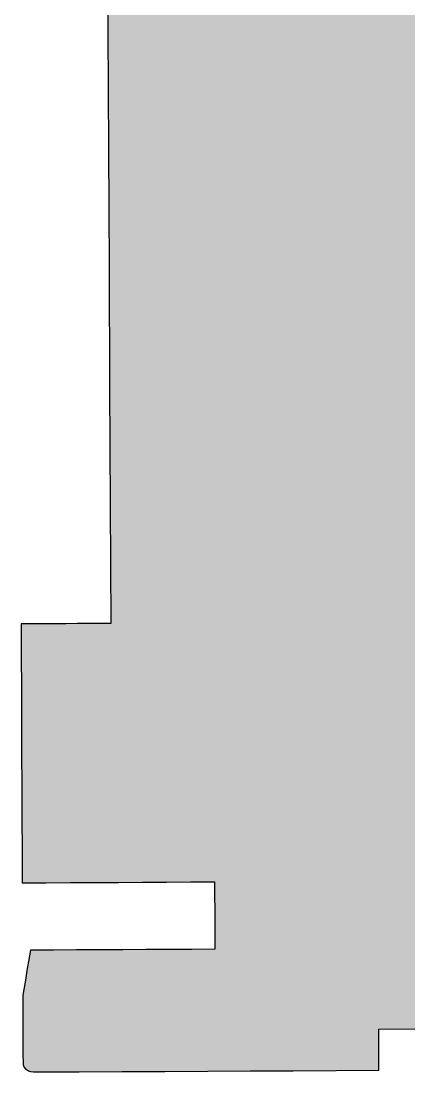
# Model space of a CAD drawing. Extents: x 4.5 to 35.8, y -15.7 to -10.4.
# Drawn here: x 15.146 to 15.901, y -15.702 to -13.656 of the extents above; entities that cross this region are included whole.
import ezdxf

# ---------------------------------------------------------------- set-up
doc = ezdxf.new("R2010")
doc.units = 0
doc.layers.add('LAYER_1', color=7, linetype='CONTINUOUS')

# ---------------------------------------------------------------- blocks, each defined once
blk = doc.blocks.new('*U5')
at = {"layer": 'LAYER_1', "color": 7}
for points in [[(15.676, -15.6997), (15.6094, -10.4715), (15.676, -10.4712)], [(15.6094, -15.7), (15.6094, -10.4715), (15.676, -15.6997)], [(15.7593, -15.6993), (15.676, -10.4712), (15.7593, -10.4708)], [(15.676, -15.6997), (15.676, -10.4712), (15.7593, -15.6993)], [(15.8423, -15.6989), (15.7593, -10.4708), (15.8423, -10.4704)], [(15.7593, -15.6993), (15.7593, -10.4708), (15.8423, -15.6989)], [(15.8423, -15.6187), (15.8423, -10.4704), (15.8424, -15.6187)], [(15.8424, -15.6187), (15.8423, -10.4704), (15.8424, -10.4704)], [(15.8424, -15.6187), (15.8424, -10.4704), (15.8424, -15.6187)], [(15.8424, -15.6187), (15.8424, -10.4704), (15.8424, -10.4704)], [(15.8424, -15.6187), (15.8424, -10.4704), (15.8424, -15.6187)], [(15.8424, -15.6187), (15.8424, -10.4704), (15.8424, -10.4704)], [(15.8424, -15.6187), (15.8424, -10.4704), (15.8425, -15.6187)], [(15.8425, -15.6187), (15.8424, -10.4704), (15.8425, -10.4704)], [(15.8425, -15.6187), (15.8425, -10.4704), (15.8425, -15.6187)], [(15.8425, -15.6187), (15.8425, -10.4704), (15.8425, -10.4704)], [(15.8425, -15.6187), (15.8425, -10.4704), (15.8426, -15.6187)], [(15.8426, -15.6187), (15.8425, -10.4704), (15.8426, -10.4704)], [(15.9228, -15.6184), (15.8426, -10.4704), (15.9228, -10.47)], [(15.8426, -15.6187), (15.8426, -10.4704), (15.8426, -15.6187)], [(15.8426, -15.6187), (15.8426, -10.4704), (15.8426, -10.4704)], [(15.8426, -15.6187), (15.8426, -10.4704), (15.8426, -15.6187)], [(15.8426, -15.6187), (15.8426, -10.4704), (15.8426, -10.4704)], [(15.8426, -15.6187), (15.8426, -10.4704), (15.9228, -15.6184)], [(15.3152, -13.674), (15.3142, -12.9812), (15.3152, -12.9811)], [(15.3142, -13.4431), (15.3142, -12.9812), (15.3152, -13.674)], [(15.3152, -13.674), (15.3152, -12.9811), (15.3163, -13.905)], [(15.3163, -13.905), (15.3152, -12.9811), (15.3163, -12.9811)], [(15.3163, -13.905), (15.3163, -12.9811), (15.3174, -14.1359)], [(15.3174, -14.1359), (15.3163, -12.9811), (15.3174, -12.9811)], [(15.3174, -14.1359), (15.3174, -12.9811), (15.3184, -14.3668)], [(15.3184, -14.3668), (15.3174, -12.9811), (15.3184, -12.9811)], [(15.3184, -14.3668), (15.3184, -12.9811), (15.3195, -14.5978)], [(15.3195, -14.5978), (15.3184, -12.9811), (15.3195, -12.9811)], [(15.3195, -14.5978), (15.3195, -12.9811), (15.3206, -14.8287)], [(15.3206, -14.8287), (15.3195, -12.9811), (15.3206, -12.9811)], [(15.3206, -15.3329), (15.3206, -12.9811), (15.3356, -15.3329)], [(15.3356, -15.3329), (15.3206, -12.9811), (15.3356, -12.9811)], [(15.3427, -15.3328), (15.3356, -12.9811), (15.3427, -12.981)], [(15.3356, -15.3329), (15.3356, -12.9811), (15.3427, -15.3328)], [(15.3427, -15.3328), (15.3427, -12.981), (15.3439, -15.3328)], [(15.3439, -15.3328), (15.3427, -12.981), (15.3439, -12.981)], [(15.3439, -15.3328), (15.3439, -12.981), (15.3492, -15.3328)], [(15.3492, -15.3328), (15.3439, -12.981), (15.3492, -12.981)], [(15.373, -15.3327), (15.3492, -12.981), (15.373, -12.9809)], [(15.3492, -15.3328), (15.3492, -12.981), (15.373, -15.3327)], [(15.373, -15.3327), (15.373, -12.9809), (15.3824, -15.3326)], [(15.3824, -15.3326), (15.373, -12.9809), (15.3824, -12.9809)], [(15.3824, -15.3326), (15.3824, -12.9809), (15.3864, -15.3326)], [(15.3864, -15.3326), (15.3824, -12.9809), (15.3864, -12.9809)], [(15.3864, -15.3326), (15.3864, -12.9809), (15.3887, -15.3326)], [(15.3887, -15.3326), (15.3864, -12.9809), (15.3887, -12.9809)], [(15.4235, -15.3324), (15.3887, -12.9809), (15.4235, -12.9807)], [(15.3887, -15.3326), (15.3887, -12.9809), (15.4235, -15.3324)], [(15.4235, -15.3324), (15.4235, -12.9807), (15.4261, -15.3324)], [(15.4261, -15.3324), (15.4235, -12.9807), (15.4261, -12.9807)], [(15.4261, -15.3324), (15.4261, -12.9807), (15.4292, -15.3324)], [(15.4292, -15.3324), (15.4261, -12.9807), (15.4292, -12.9807)], [(15.4292, -15.3324), (15.4292, -12.9807), (15.432, -15.3324)], [(15.432, -15.3324), (15.4292, -12.9807), (15.432, -12.9807)], [(15.432, -15.3324), (15.432, -12.9807), (15.4336, -15.3324)], [(15.4336, -15.3324), (15.432, -12.9807), (15.4336, -12.9807)], [(15.4607, -15.3322), (15.4336, -12.9807), (15.4607, -12.9806)], [(15.4336, -15.3324), (15.4336, -12.9807), (15.4607, -15.3322)], [(15.476, -15.3322), (15.4607, -12.9806), (15.476, -12.9805)], [(15.4607, -15.3322), (15.4607, -12.9806), (15.476, -15.3322)], [(15.476, -15.3322), (15.476, -12.9805), (15.4785, -15.3321)], [(15.4785, -15.3321), (15.476, -12.9805), (15.4785, -12.9805)], [(15.491, -15.3321), (15.4785, -12.9805), (15.491, -12.9804)], [(15.4785, -15.3321), (15.4785, -12.9805), (15.491, -15.3321)], [(15.491, -15.3321), (15.491, -12.9804), (15.4979, -15.332)], [(15.4979, -15.332), (15.491, -12.9804), (15.4979, -12.9804)], [(15.4979, -15.332), (15.4979, -12.9804), (15.5094, -15.332)], [(15.5094, -15.332), (15.4979, -12.9804), (15.5094, -12.9804)], [(15.5227, -15.3319), (15.5094, -12.9804), (15.5227, -12.9803)], [(15.5094, -15.332), (15.5094, -12.9804), (15.5227, -15.3319)], [(15.5227, -15.3319), (15.5227, -12.9803), (15.5228, -15.3484)], [(15.5228, -15.3484), (15.5227, -12.9803), (15.5228, -12.9803)], [(15.5228, -15.3484), (15.5228, -12.9803), (15.5229, -15.3648)], [(15.5229, -15.3648), (15.5228, -12.9803), (15.5229, -12.9803)], [(15.5229, -15.3648), (15.5229, -12.9803), (15.523, -15.3812)], [(15.523, -15.3812), (15.5229, -12.9803), (15.523, -12.9803)], [(15.523, -15.3812), (15.523, -12.9803), (15.5231, -15.3976)], [(15.5231, -15.3976), (15.523, -12.9803), (15.5231, -12.9803)], [(15.5231, -15.3976), (15.5231, -12.9803), (15.5232, -15.414)], [(15.5232, -15.414), (15.5231, -12.9803), (15.5232, -12.9803)], [(15.5232, -15.414), (15.5232, -12.9803), (15.5233, -15.4305)], [(15.5233, -15.4305), (15.5232, -12.9803), (15.5233, -12.9803)], [(15.5233, -15.4305), (15.5233, -12.9803), (15.5233, -15.4469)], [(15.5233, -15.4469), (15.5233, -12.9803), (15.5233, -12.9803)], [(15.5233, -15.4469), (15.5233, -12.9803), (15.5234, -15.4633)], [(15.5234, -15.4633), (15.5233, -12.9803), (15.5234, -12.9803)], [(15.5234, -15.7005), (15.5234, -12.9803), (15.535, -15.7004)], [(15.535, -15.7004), (15.5234, -12.9803), (15.535, -12.9803)], [(15.55, -15.7003), (15.535, -12.9803), (15.55, -12.9802)], [(15.535, -15.7004), (15.535, -12.9803), (15.55, -15.7003)], [(15.5722, -15.7002), (15.55, -12.9802), (15.5722, -12.9801)], [(15.55, -15.7003), (15.55, -12.9802), (15.5722, -15.7002)], [(15.5872, -15.7001), (15.5722, -12.9801), (15.5872, -12.98)], [(15.5722, -15.7002), (15.5722, -12.9801), (15.5872, -15.7001)], [(15.5872, -15.7001), (15.5872, -12.98), (15.5927, -15.7001)], [(15.5927, -15.7001), (15.5872, -12.98), (15.5927, -12.98)], [(15.5927, -15.7001), (15.5927, -12.98), (15.609, -15.7)], [(15.609, -15.7), (15.5927, -12.98), (15.609, -12.98)], [(15.609, -15.7), (15.609, -12.98), (15.609, -15.7)], [(15.609, -15.7), (15.609, -12.98), (15.609, -12.98)], [(15.609, -15.7), (15.609, -12.98), (15.6091, -15.7)], [(15.6091, -15.7), (15.609, -12.98), (15.6091, -12.98)], [(15.6091, -15.7), (15.6091, -12.98), (15.6091, -15.7)], [(15.6091, -15.7), (15.6091, -12.98), (15.6091, -12.98)], [(15.6091, -15.7), (15.6091, -12.98), (15.6092, -15.7)], [(15.6092, -15.7), (15.6091, -12.98), (15.6092, -12.98)], [(15.6092, -15.7), (15.6092, -12.98), (15.6092, -15.7)], [(15.6092, -15.7), (15.6092, -12.98), (15.6092, -12.98)], [(15.6092, -15.7), (15.6092, -12.98), (15.6093, -15.7)], [(15.6093, -15.7), (15.6092, -12.98), (15.6093, -12.98)], [(15.6093, -15.7), (15.6093, -12.98), (15.6093, -15.7)], [(15.6093, -15.7), (15.6093, -12.98), (15.6093, -12.98)], [(15.6093, -15.7), (15.6093, -12.98), (15.6094, -15.7)], [(15.6094, -15.7), (15.6093, -12.98), (15.6094, -12.98)], [(15.1464, -14.8926), (15.1461, -14.8296), (15.1464, -14.8296)], [(15.1464, -14.8926), (15.1464, -14.8296), (15.1467, -14.9556)], [(15.1467, -14.9556), (15.1464, -14.8296), (15.1467, -14.8296)], [(15.1467, -14.9556), (15.1467, -14.8296), (15.1469, -15.0187)], [(15.1469, -15.0187), (15.1467, -14.8296), (15.1469, -14.8296)], [(15.1469, -15.0187), (15.1469, -14.8296), (15.1472, -15.0817)], [(15.1472, -15.0817), (15.1469, -14.8296), (15.1472, -14.8296)], [(15.1472, -15.0817), (15.1472, -14.8296), (15.1475, -15.1447)], [(15.1475, -15.1447), (15.1472, -14.8296), (15.1475, -14.8296)], [(15.1475, -15.1447), (15.1475, -14.8296), (15.1478, -15.2077)], [(15.1478, -15.2077), (15.1475, -14.8296), (15.1478, -14.8296)], [(15.1478, -15.2077), (15.1478, -14.8296), (15.1481, -15.2708)], [(15.1481, -15.2708), (15.1478, -14.8296), (15.1481, -14.8296)], [(15.1481, -15.2708), (15.1481, -14.8296), (15.1485, -15.3338)], [(15.1485, -15.3338), (15.1481, -14.8296), (15.1485, -14.8296)], [(15.1495, -15.3338), (15.1485, -14.8296), (15.1495, -14.8295)], [(15.1485, -15.3338), (15.1485, -14.8296), (15.1495, -15.3338)], [(15.1495, -15.3338), (15.1495, -14.8295), (15.1496, -15.3338)], [(15.1496, -15.3338), (15.1495, -14.8295), (15.1496, -14.8295)], [(15.1496, -15.3338), (15.1496, -14.8295), (15.1496, -15.3338)], [(15.1496, -15.3338), (15.1496, -14.8295), (15.1496, -14.8295)], [(15.1496, -15.3338), (15.1496, -14.8295), (15.1497, -15.3338)], [(15.1497, -15.3338), (15.1496, -14.8295), (15.1497, -14.8295)], [(15.1497, -15.3338), (15.1497, -14.8295), (15.1497, -15.3338)], [(15.1497, -15.3338), (15.1497, -14.8295), (15.1497, -14.8295)], [(15.1497, -15.3338), (15.1497, -14.8295), (15.1498, -15.3338)], [(15.1498, -15.3338), (15.1497, -14.8295), (15.1498, -14.8295)], [(15.1498, -15.3338), (15.1498, -14.8295), (15.1499, -15.3338)], [(15.1499, -15.3338), (15.1498, -14.8295), (15.1499, -14.8295)], [(15.1499, -15.3338), (15.1499, -14.8295), (15.1499, -15.3338)], [(15.1499, -15.3338), (15.1499, -14.8295), (15.1499, -14.8295)], [(15.1499, -15.3338), (15.1499, -14.8295), (15.15, -15.3338)], [(15.15, -15.3338), (15.1499, -14.8295), (15.15, -14.8295)], [(15.15, -15.3338), (15.15, -14.8295), (15.1504, -15.3338)], [(15.1504, -15.3338), (15.15, -14.8295), (15.1504, -14.8295)], [(15.1504, -15.3338), (15.1504, -14.8295), (15.1514, -15.3338)], [(15.1514, -15.3338), (15.1504, -14.8295), (15.1514, -14.8295)], [(15.1514, -15.3338), (15.1514, -14.8295), (15.1517, -15.3338)], [(15.1517, -15.3338), (15.1514, -14.8295), (15.1517, -14.8295)], [(15.1517, -15.3338), (15.1517, -14.8295), (15.1532, -15.3338)], [(15.1532, -15.3338), (15.1517, -14.8295), (15.1532, -14.8295)], [(15.1532, -15.3338), (15.1532, -14.8295), (15.1538, -15.3338)], [(15.1538, -15.3338), (15.1532, -14.8295), (15.1538, -14.8295)], [(15.1538, -15.3338), (15.1538, -14.8295), (15.1551, -15.3338)], [(15.1551, -15.3338), (15.1538, -14.8295), (15.1551, -14.8295)], [(15.1551, -15.3338), (15.1551, -14.8295), (15.1567, -15.3338)], [(15.1567, -15.3338), (15.1551, -14.8295), (15.1567, -14.8295)], [(15.1567, -15.3338), (15.1567, -14.8295), (15.1569, -15.3338)], [(15.1569, -15.3338), (15.1567, -14.8295), (15.1569, -14.8295)], [(15.1569, -15.3338), (15.1569, -14.8295), (15.1587, -15.3337)], [(15.1587, -15.3337), (15.1569, -14.8295), (15.1587, -14.8295)], [(15.1587, -15.3337), (15.1587, -14.8295), (15.1604, -15.3337)], [(15.1604, -15.3337), (15.1587, -14.8295), (15.1604, -14.8295)], [(15.1604, -15.3337), (15.1604, -14.8295), (15.1606, -15.3337)], [(15.1606, -15.3337), (15.1604, -14.8295), (15.1606, -14.8295)], [(15.1606, -15.3337), (15.1606, -14.8295), (15.1624, -15.3337)], [(15.1624, -15.3337), (15.1606, -14.8295), (15.1624, -14.8295)], [(15.1624, -15.3337), (15.1624, -14.8295), (15.1643, -15.3337)], [(15.1643, -15.3337), (15.1624, -14.8295), (15.1643, -14.8295)], [(15.1643, -15.3337), (15.1643, -14.8295), (15.1648, -15.3337)], [(15.1648, -15.3337), (15.1643, -14.8295), (15.1648, -14.8295)], [(15.1648, -15.3337), (15.1648, -14.8295), (15.1679, -15.3337)], [(15.1679, -15.3337), (15.1648, -14.8295), (15.1679, -14.8295)], [(15.1701, -15.3337), (15.1679, -14.8295), (15.1701, -14.8294)], [(15.1679, -15.3337), (15.1679, -14.8295), (15.1701, -15.3337)], [(15.1701, -15.3337), (15.1701, -14.8294), (15.1761, -15.3337)], [(15.1761, -15.3337), (15.1701, -14.8294), (15.1761, -14.8294)], [(15.1761, -15.3337), (15.1761, -14.8294), (15.1897, -15.3336)], [(15.1897, -15.3336), (15.1761, -14.8294), (15.1897, -14.8294)], [(15.1952, -15.3336), (15.1897, -14.8294), (15.1952, -14.8293)], [(15.1897, -15.3336), (15.1897, -14.8294), (15.1952, -15.3336)], [(15.1952, -15.3336), (15.1952, -14.8293), (15.1961, -15.3336)], [(15.1961, -15.3336), (15.1952, -14.8293), (15.1961, -14.8293)], [(15.1961, -15.3336), (15.1961, -14.8293), (15.2092, -15.3335)], [(15.2092, -15.3335), (15.1961, -14.8293), (15.2092, -14.8293)], [(15.2092, -15.3335), (15.2092, -14.8293), (15.2115, -15.3335)], [(15.2115, -15.3335), (15.2092, -14.8293), (15.2115, -14.8293)], [(15.2333, -15.3334), (15.2115, -14.8293), (15.2333, -14.8292)], [(15.2115, -15.3335), (15.2115, -14.8293), (15.2333, -15.3334)], [(15.242, -15.3333), (15.2333, -14.8292), (15.242, -14.8291)], [(15.2333, -15.3334), (15.2333, -14.8292), (15.242, -15.3333)], [(15.242, -15.3333), (15.242, -14.8291), (15.2541, -15.3333)], [(15.2541, -15.3333), (15.242, -14.8291), (15.2541, -14.8291)], [(15.2551, -15.3333), (15.2541, -14.8291), (15.2551, -14.829)], [(15.2541, -15.3333), (15.2541, -14.8291), (15.2551, -15.3333)], [(15.2551, -15.3333), (15.2551, -14.829), (15.2551, -15.3333)], [(15.2551, -15.3333), (15.2551, -14.829), (15.2551, -14.829)], [(15.2551, -15.3333), (15.2551, -14.829), (15.2594, -15.3333)], [(15.2594, -15.3333), (15.2551, -14.829), (15.2594, -14.829)], [(15.2594, -15.3333), (15.2594, -14.829), (15.277, -15.3332)], [(15.277, -15.3332), (15.2594, -14.829), (15.277, -14.829)], [(15.2888, -15.3331), (15.277, -14.829), (15.2888, -14.8289)], [(15.277, -15.3332), (15.277, -14.829), (15.2888, -15.3331)], [(15.2888, -15.3331), (15.2888, -14.8289), (15.2988, -15.3331)], [(15.2988, -15.3331), (15.2888, -14.8289), (15.2988, -14.8289)], [(15.2988, -15.3331), (15.2988, -14.8289), (15.299, -15.3331)], [(15.299, -15.3331), (15.2988, -14.8289), (15.299, -14.8289)], [(15.312, -15.333), (15.299, -14.8289), (15.312, -14.8288)], [(15.299, -15.3331), (15.299, -14.8289), (15.312, -15.333)], [(15.312, -15.333), (15.312, -14.8288), (15.3131, -15.333)], [(15.3131, -15.333), (15.312, -14.8288), (15.3131, -14.8288)], [(15.3131, -15.333), (15.3131, -14.8288), (15.314, -15.333)], [(15.314, -15.333), (15.3131, -14.8288), (15.314, -14.8288)], [(15.314, -15.333), (15.314, -14.8288), (15.3142, -15.333)], [(15.3142, -15.333), (15.314, -14.8288), (15.3142, -14.8288)], [(15.3142, -15.333), (15.3142, -14.8288), (15.3152, -15.333)], [(15.3152, -15.333), (15.3142, -14.8288), (15.3152, -14.8288)], [(15.3152, -15.333), (15.3152, -14.8288), (15.3163, -15.333)], [(15.3163, -15.333), (15.3152, -14.8288), (15.3163, -14.8288)], [(15.3163, -15.333), (15.3163, -14.8288), (15.3174, -15.333)], [(15.3174, -15.333), (15.3163, -14.8288), (15.3174, -14.8288)], [(15.3174, -15.333), (15.3174, -14.8288), (15.3184, -15.333)], [(15.3184, -15.333), (15.3174, -14.8288), (15.3184, -14.8288)], [(15.3184, -15.333), (15.3184, -14.8288), (15.3195, -15.333)], [(15.3195, -15.333), (15.3184, -14.8288), (15.3195, -14.8288)], [(15.3206, -15.3329), (15.3195, -14.8288), (15.3206, -14.8287)], [(15.3195, -15.333), (15.3195, -14.8288), (15.3206, -15.3329)], [(15.1643, -15.7009), (15.1624, -15.4758), (15.1643, -15.4649)], [(15.1643, -15.7009), (15.1643, -15.4649), (15.1648, -15.701)], [(15.1648, -15.701), (15.1643, -15.4649), (15.1648, -15.4649)], [(15.1648, -15.701), (15.1648, -15.4649), (15.1679, -15.7015)], [(15.1679, -15.7015), (15.1648, -15.4649), (15.1679, -15.4649)], [(15.1679, -15.7015), (15.1679, -15.4649), (15.1701, -15.7019)], [(15.1701, -15.7019), (15.1679, -15.4649), (15.1701, -15.4649)], [(15.1761, -15.7021), (15.1701, -15.4649), (15.1761, -15.4648)], [(15.1701, -15.7019), (15.1701, -15.4649), (15.1761, -15.7021)], [(15.1761, -15.7021), (15.1761, -15.4648), (15.1897, -15.7021)], [(15.1897, -15.7021), (15.1761, -15.4648), (15.1897, -15.4648)], [(15.1952, -15.7021), (15.1897, -15.4648), (15.1952, -15.4647)], [(15.1897, -15.7021), (15.1897, -15.4648), (15.1952, -15.7021)], [(15.1952, -15.7021), (15.1952, -15.4647), (15.1961, -15.702)], [(15.1961, -15.702), (15.1952, -15.4647), (15.1961, -15.4647)], [(15.1961, -15.702), (15.1961, -15.4647), (15.2092, -15.702)], [(15.2092, -15.702), (15.1961, -15.4647), (15.2092, -15.4647)], [(15.2092, -15.702), (15.2092, -15.4647), (15.2115, -15.702)], [(15.2115, -15.702), (15.2092, -15.4647), (15.2115, -15.4647)], [(15.2333, -15.7019), (15.2115, -15.4647), (15.2333, -15.4646)], [(15.2115, -15.702), (15.2115, -15.4647), (15.2333, -15.7019)], [(15.242, -15.7018), (15.2333, -15.4646), (15.242, -15.4645)], [(15.2333, -15.7019), (15.2333, -15.4646), (15.242, -15.7018)], [(15.242, -15.7018), (15.242, -15.4645), (15.2541, -15.7018)], [(15.2541, -15.7018), (15.242, -15.4645), (15.2541, -15.4645)], [(15.2541, -15.7018), (15.2541, -15.4645), (15.2551, -15.7018)], [(15.2551, -15.7018), (15.2541, -15.4645), (15.2551, -15.4645)], [(15.2551, -15.7018), (15.2551, -15.4645), (15.2551, -15.7018)], [(15.2551, -15.7018), (15.2551, -15.4645), (15.2551, -15.4645)], [(15.2551, -15.7018), (15.2551, -15.4645), (15.2594, -15.7018)], [(15.2594, -15.7018), (15.2551, -15.4645), (15.2594, -15.4645)], [(15.277, -15.7017), (15.2594, -15.4645), (15.277, -15.4644)], [(15.2594, -15.7018), (15.2594, -15.4645), (15.277, -15.7017)], [(15.2888, -15.7016), (15.277, -15.4644), (15.2888, -15.4643)], [(15.277, -15.7017), (15.277, -15.4644), (15.2888, -15.7016)], [(15.2888, -15.7016), (15.2888, -15.4643), (15.2988, -15.7016)], [(15.2988, -15.7016), (15.2888, -15.4643), (15.2988, -15.4643)], [(15.2988, -15.7016), (15.2988, -15.4643), (15.299, -15.7016)], [(15.299, -15.7016), (15.2988, -15.4643), (15.299, -15.4643)], [(15.312, -15.7015), (15.299, -15.4643), (15.312, -15.4642)], [(15.299, -15.7016), (15.299, -15.4643), (15.312, -15.7015)], [(15.312, -15.7015), (15.312, -15.4642), (15.3131, -15.7015)], [(15.3131, -15.7015), (15.312, -15.4642), (15.3131, -15.4642)], [(15.3131, -15.7015), (15.3131, -15.4642), (15.314, -15.7015)], [(15.314, -15.7015), (15.3131, -15.4642), (15.314, -15.4642)], [(15.314, -15.7015), (15.314, -15.4642), (15.3142, -15.7015)], [(15.3142, -15.7015), (15.314, -15.4642), (15.3142, -15.4642)], [(15.3142, -15.7015), (15.3142, -15.4642), (15.3152, -15.7015)], [(15.3152, -15.7015), (15.3142, -15.4642), (15.3152, -15.4642)], [(15.3152, -15.7015), (15.3152, -15.4642), (15.3163, -15.7015)], [(15.3163, -15.7015), (15.3152, -15.4642), (15.3163, -15.4642)], [(15.3163, -15.7015), (15.3163, -15.4642), (15.3174, -15.7015)], [(15.3174, -15.7015), (15.3163, -15.4642), (15.3174, -15.4642)], [(15.3174, -15.7015), (15.3174, -15.4642), (15.3184, -15.7015)], [(15.3184, -15.7015), (15.3174, -15.4642), (15.3184, -15.4642)], [(15.3184, -15.7015), (15.3184, -15.4642), (15.3195, -15.7015)], [(15.3195, -15.7015), (15.3184, -15.4642), (15.3195, -15.4642)], [(15.3195, -15.7015), (15.3195, -15.4642), (15.3206, -15.7015)], [(15.3206, -15.7015), (15.3195, -15.4642), (15.3206, -15.4642)], [(15.3356, -15.7014), (15.3206, -15.4642), (15.3356, -15.4641)], [(15.3206, -15.7015), (15.3206, -15.4642), (15.3356, -15.7014)], [(15.3356, -15.7014), (15.3356, -15.4641), (15.3427, -15.7013)], [(15.3427, -15.7013), (15.3356, -15.4641), (15.3427, -15.4641)], [(15.3427, -15.7013), (15.3427, -15.4641), (15.3439, -15.7013)], [(15.3439, -15.7013), (15.3427, -15.4641), (15.3439, -15.4641)], [(15.3439, -15.7013), (15.3439, -15.4641), (15.3492, -15.7013)], [(15.3492, -15.7013), (15.3439, -15.4641), (15.3492, -15.4641)], [(15.373, -15.7012), (15.3492, -15.4641), (15.373, -15.464)], [(15.3492, -15.7013), (15.3492, -15.4641), (15.373, -15.7012)], [(15.3824, -15.7012), (15.373, -15.464), (15.3824, -15.4639)], [(15.373, -15.7012), (15.373, -15.464), (15.3824, -15.7012)], [(15.3824, -15.7012), (15.3824, -15.4639), (15.3864, -15.7011)], [(15.3864, -15.7011), (15.3824, -15.4639), (15.3864, -15.4639)], [(15.3864, -15.7011), (15.3864, -15.4639), (15.3887, -15.7011)], [(15.3887, -15.7011), (15.3864, -15.4639), (15.3887, -15.4639)], [(15.4235, -15.7009), (15.3887, -15.4639), (15.4235, -15.4637)], [(15.3887, -15.7011), (15.3887, -15.4639), (15.4235, -15.7009)], [(15.4235, -15.7009), (15.4235, -15.4637), (15.4261, -15.7009)], [(15.4261, -15.7009), (15.4235, -15.4637), (15.4261, -15.4637)], [(15.4261, -15.7009), (15.4261, -15.4637), (15.4292, -15.7009)], [(15.4292, -15.7009), (15.4261, -15.4637), (15.4292, -15.4637)], [(15.4292, -15.7009), (15.4292, -15.4637), (15.432, -15.7009)], [(15.432, -15.7009), (15.4292, -15.4637), (15.432, -15.4637)], [(15.432, -15.7009), (15.432, -15.4637), (15.4336, -15.7009)], [(15.4336, -15.7009), (15.432, -15.4637), (15.4336, -15.4637)], [(15.4607, -15.7008), (15.4336, -15.4637), (15.4607, -15.4636)], [(15.4336, -15.7009), (15.4336, -15.4637), (15.4607, -15.7008)], [(15.476, -15.7007), (15.4607, -15.4636), (15.476, -15.4635)], [(15.4607, -15.7008), (15.4607, -15.4636), (15.476, -15.7007)], [(15.476, -15.7007), (15.476, -15.4635), (15.4785, -15.7007)], [(15.4785, -15.7007), (15.476, -15.4635), (15.4785, -15.4635)], [(15.4785, -15.7007), (15.4785, -15.4635), (15.491, -15.7006)], [(15.491, -15.7006), (15.4785, -15.4635), (15.491, -15.4635)], [(15.4979, -15.7006), (15.491, -15.4635), (15.4979, -15.4634)], [(15.491, -15.7006), (15.491, -15.4635), (15.4979, -15.7006)], [(15.4979, -15.7006), (15.4979, -15.4634), (15.5094, -15.7005)], [(15.5094, -15.7005), (15.4979, -15.4634), (15.5094, -15.4634)], [(15.5227, -15.7005), (15.5094, -15.4634), (15.5227, -15.4633)], [(15.5094, -15.7005), (15.5094, -15.4634), (15.5227, -15.7005)], [(15.5227, -15.7005), (15.5227, -15.4633), (15.5228, -15.7005)], [(15.5228, -15.7005), (15.5227, -15.4633), (15.5228, -15.4633)], [(15.5228, -15.7005), (15.5228, -15.4633), (15.5229, -15.7005)], [(15.5229, -15.7005), (15.5228, -15.4633), (15.5229, -15.4633)], [(15.5229, -15.7005), (15.5229, -15.4633), (15.523, -15.7005)], [(15.523, -15.7005), (15.5229, -15.4633), (15.523, -15.4633)], [(15.523, -15.7005), (15.523, -15.4633), (15.5231, -15.7005)], [(15.5231, -15.7005), (15.523, -15.4633), (15.5231, -15.4633)], [(15.5231, -15.7005), (15.5231, -15.4633), (15.5232, -15.7005)], [(15.5232, -15.7005), (15.5231, -15.4633), (15.5232, -15.4633)], [(15.5232, -15.7005), (15.5232, -15.4633), (15.5233, -15.7005)], [(15.5233, -15.7005), (15.5232, -15.4633), (15.5233, -15.4633)], [(15.5233, -15.7005), (15.5233, -15.4633), (15.5233, -15.7005)], [(15.5233, -15.7005), (15.5233, -15.4633), (15.5233, -15.4633)], [(15.5233, -15.7005), (15.5233, -15.4633), (15.5234, -15.7005)], [(15.5234, -15.7005), (15.5233, -15.4633), (15.5234, -15.4633)], [(15.1604, -15.6996), (15.1587, -15.4977), (15.1604, -15.4882)], [(15.1606, -15.6997), (15.1604, -15.4882), (15.1606, -15.4868)], [(15.1604, -15.6996), (15.1604, -15.4882), (15.1606, -15.6997)], [(15.1624, -15.7003), (15.1606, -15.4868), (15.1624, -15.4758)], [(15.1606, -15.6997), (15.1606, -15.4868), (15.1624, -15.7003)], [(15.1624, -15.7003), (15.1624, -15.4758), (15.1643, -15.7009)], [(15.1567, -15.6976), (15.1551, -15.5196), (15.1567, -15.51)], [(15.1569, -15.6978), (15.1567, -15.51), (15.1569, -15.5087)], [(15.1567, -15.6976), (15.1567, -15.51), (15.1569, -15.6978)], [(15.1587, -15.6988), (15.1569, -15.5087), (15.1587, -15.4977)], [(15.1569, -15.6978), (15.1569, -15.5087), (15.1587, -15.6988)], [(15.1587, -15.6988), (15.1587, -15.4977), (15.1604, -15.6996)], [(15.1532, -15.6942), (15.1517, -15.5394), (15.1532, -15.5306)], [(15.1538, -15.6951), (15.1532, -15.5306), (15.1538, -15.5271)], [(15.1532, -15.6942), (15.1532, -15.5306), (15.1538, -15.6951)], [(15.1551, -15.6962), (15.1538, -15.5271), (15.1551, -15.5196)], [(15.1538, -15.6951), (15.1538, -15.5271), (15.1551, -15.6962)], [(15.1551, -15.6962), (15.1551, -15.5196), (15.1567, -15.6976)], [(15.1496, -15.5689), (15.1495, -15.5525), (15.1496, -15.5521)], [(15.1497, -15.6018), (15.1496, -15.5517), (15.1497, -15.5514)], [(15.1496, -15.5854), (15.1496, -15.5521), (15.1496, -15.5517)], [(15.1496, -15.5854), (15.1496, -15.5517), (15.1497, -15.6018)], [(15.1496, -15.5689), (15.1496, -15.5521), (15.1496, -15.5854)], [(15.1498, -15.6347), (15.1497, -15.5511), (15.1498, -15.5507)], [(15.1497, -15.6183), (15.1497, -15.5514), (15.1497, -15.5511)], [(15.1497, -15.6183), (15.1497, -15.5511), (15.1498, -15.6347)], [(15.1497, -15.6018), (15.1497, -15.5514), (15.1497, -15.6183)], [(15.1499, -15.6512), (15.1498, -15.5507), (15.1499, -15.5504)], [(15.1498, -15.6347), (15.1498, -15.5507), (15.1499, -15.6512)], [(15.15, -15.6841), (15.1499, -15.55), (15.15, -15.5498)], [(15.1499, -15.6677), (15.1499, -15.5504), (15.1499, -15.55)], [(15.1499, -15.6677), (15.1499, -15.55), (15.15, -15.6841)], [(15.1499, -15.6512), (15.1499, -15.5504), (15.1499, -15.6677)], [(15.1504, -15.6883), (15.15, -15.5498), (15.1504, -15.547)], [(15.15, -15.6841), (15.15, -15.5498), (15.1504, -15.6883)], [(15.1514, -15.691), (15.1504, -15.547), (15.1514, -15.5415)], [(15.1504, -15.6883), (15.1504, -15.547), (15.1514, -15.691)], [(15.1517, -15.692), (15.1514, -15.5415), (15.1517, -15.5394)], [(15.1514, -15.691), (15.1514, -15.5415), (15.1517, -15.692)], [(15.1517, -15.692), (15.1517, -15.5394), (15.1532, -15.6942)], [(15.8423, -15.6989), (15.8423, -15.6187), (15.8424, -15.6989)], [(15.8424, -15.6989), (15.8423, -15.6187), (15.8424, -15.6288)], [(15.8424, -15.6989), (15.8424, -15.6288), (15.8424, -15.6989)], [(15.8424, -15.6989), (15.8424, -15.6288), (15.8424, -15.6388)], [(15.8424, -15.6989), (15.8424, -15.6388), (15.8424, -15.6989)], [(15.8424, -15.6989), (15.8424, -15.6388), (15.8424, -15.6488)], [(15.8424, -15.6989), (15.8424, -15.6488), (15.8425, -15.6989)], [(15.8425, -15.6989), (15.8424, -15.6488), (15.8425, -15.6588)], [(15.8425, -15.6989), (15.8425, -15.6588), (15.8425, -15.6989)], [(15.8425, -15.6989), (15.8425, -15.6588), (15.8425, -15.6689)], [(15.8425, -15.6989), (15.8425, -15.6689), (15.8426, -15.6989)], [(15.8426, -15.6989), (15.8425, -15.6689), (15.8426, -15.6789)], [(15.8426, -15.6989), (15.8426, -15.6789), (15.8426, -15.6989)], [(15.8426, -15.6989), (15.8426, -15.6789), (15.8426, -15.6889)], [(15.8426, -15.6989), (15.8426, -15.6889), (15.8426, -15.6989)]]:
    blk.add_solid(points, dxfattribs=at)
blk = doc.blocks.new('BLOCK_2')
at = {"layer": 'LAYER_1'}
blk.add_lwpolyline([(15.3142, -13.4431), (15.3152, -13.674), (15.3163, -13.905), (15.3174, -14.1359), (15.3184, -14.3668), (15.3195, -14.5978), (15.3206, -14.8287), (15.2988, -14.8289), (15.277, -14.829), (15.2551, -14.829), (15.2333, -14.8292), (15.2115, -14.8293), (15.1897, -14.8294), (15.1679, -14.8295), (15.1461, -14.8296), (15.1464, -14.8926), (15.1467, -14.9556), (15.1469, -15.0187), (15.1472, -15.0817), (15.1475, -15.1447), (15.1478, -15.2077), (15.1481, -15.2708), (15.1485, -15.3338), (15.1952, -15.3336), (15.242, -15.3333), (15.2888, -15.3331), (15.3356, -15.3329), (15.3824, -15.3326), (15.4292, -15.3324), (15.476, -15.3322), (15.5227, -15.3319), (15.5228, -15.3484), (15.5229, -15.3648), (15.523, -15.3812), (15.5231, -15.3976), (15.5232, -15.414), (15.5233, -15.4305), (15.5233, -15.4469), (15.5234, -15.4633), (15.4785, -15.4635), (15.4336, -15.4637), (15.3887, -15.4639), (15.3439, -15.4641), (15.299, -15.4643), (15.2541, -15.4645), (15.2092, -15.4647), (15.1643, -15.4649), (15.1624, -15.4758), (15.1606, -15.4868), (15.1587, -15.4977), (15.1569, -15.5087), (15.1551, -15.5196), (15.1532, -15.5306), (15.1514, -15.5415), (15.1495, -15.5525), (15.1496, -15.5689), (15.1496, -15.5854), (15.1497, -15.6018), (15.1497, -15.6183), (15.1498, -15.6347), (15.1499, -15.6512), (15.1499, -15.6677), (15.15, -15.6841), (15.1504, -15.6883), (15.1517, -15.692), (15.1538, -15.6951), (15.1567, -15.6976), (15.1604, -15.6996), (15.1648, -15.701), (15.1701, -15.7019), (15.1761, -15.7021), (15.2594, -15.7018), (15.3427, -15.7013), (15.4261, -15.7009), (15.5094, -15.7005), (15.5927, -15.7001), (15.676, -15.6997), (15.7593, -15.6993), (15.8426, -15.6989), (15.8426, -15.6889), (15.8426, -15.6789), (15.8425, -15.6689), (15.8425, -15.6588), (15.8424, -15.6488), (15.8424, -15.6388), (15.8424, -15.6288), (15.8423, -15.6187), (15.9371, -15.6183)], dxfattribs=at)
at = {"layer": 'LAYER_1', "color": 7}
blk.add_blockref('*U5', (0, 0), dxfattribs=at)

msp = doc.modelspace()

# ---------------------------------------------------------------- block references
at = {"layer": 'LAYER_1'}
msp.add_blockref('BLOCK_2', (0, 0), dxfattribs=at)

doc.saveas('drawing.dxf')
